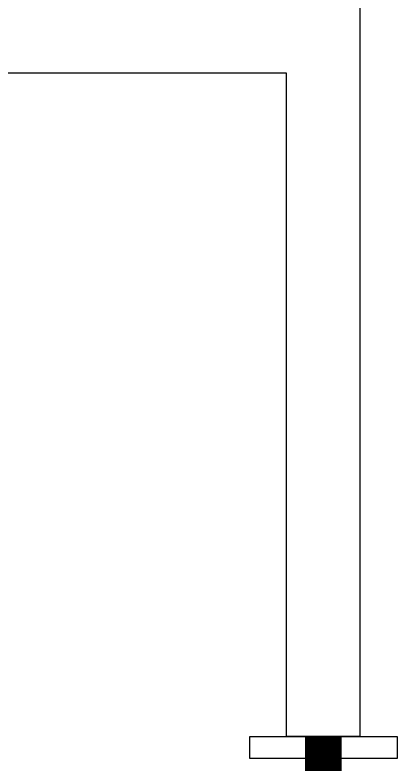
# Model space of a CAD drawing. Extents: x 11477420 to 23072185, y -28506554 to -14238804.
# Drawn here: x 11485827 to 11486346, y -14321466 to -14320450 of the extents above; entities that cross this region are included whole.
import ezdxf

# ---------------------------------------------------------------- set-up
doc = ezdxf.new("R2010")
doc.units = 0
doc.header["$LTSCALE"] = 50
doc.header["$MEASUREMENT"] = 0
doc.linetypes.add('HIDDEN', pattern=[0.375, 0.25, -0.125])
doc.layers.get('0').update_dxf_attribs({"linetype": 'CONTINUOUS'})
for name, color, linetype in [('1.천장.벽체선(내벽)', 3, 'CONTINUOUS'), ('3.기호.계단선', 30, 'CONTINUOUS'), ('CO-DO-FR', 7, 'CONTINUOUS')]:
    doc.layers.add(name, color=color, linetype=linetype)

# ---------------------------------------------------------------- blocks, each defined once
blk = doc.blocks.new('flooor2')
at = {"layer": '1.천장.벽체선(내벽)', "ltscale": 30}
for p, q in [((11520696.1, -14282299.4), (11520696.1, -14281199.4)), ((11520596.1, -14281399.4), (11517596.1, -14281399.4)), ((11520696.1, -14282299.4), (11520596.1, -14282299.4))]:
    blk.add_line(p, q, dxfattribs=at)
at = {"layer": '1.천장.벽체선(내벽)'}
blk.add_line((11520596.1, -14282299.4), (11520596.1, -14281399.4), dxfattribs=at)
at = {"layer": 'CO-DO-FR', "color": 8}
blk.add_lwpolyline([(11520746.1, -14282299.4), (11520746.1, -14282329.4), (11520546.1, -14282329.4), (11520546.1, -14282299.4)], close=True, dxfattribs=at)

msp = doc.modelspace()

# ---------------------------------------------------------------- linework, layer by layer
at = {"layer": '3.기호.계단선', "linetype": 'HIDDEN', "ltscale": 10, "const_width": 50}
msp.add_lwpolyline([(11486246.1, -14322329), (11486246.1, -14321429)], dxfattribs=at)

# ---------------------------------------------------------------- block references
msp.add_blockref('flooor2', (-34400, -39129.5))

doc.saveas('drawing.dxf')
